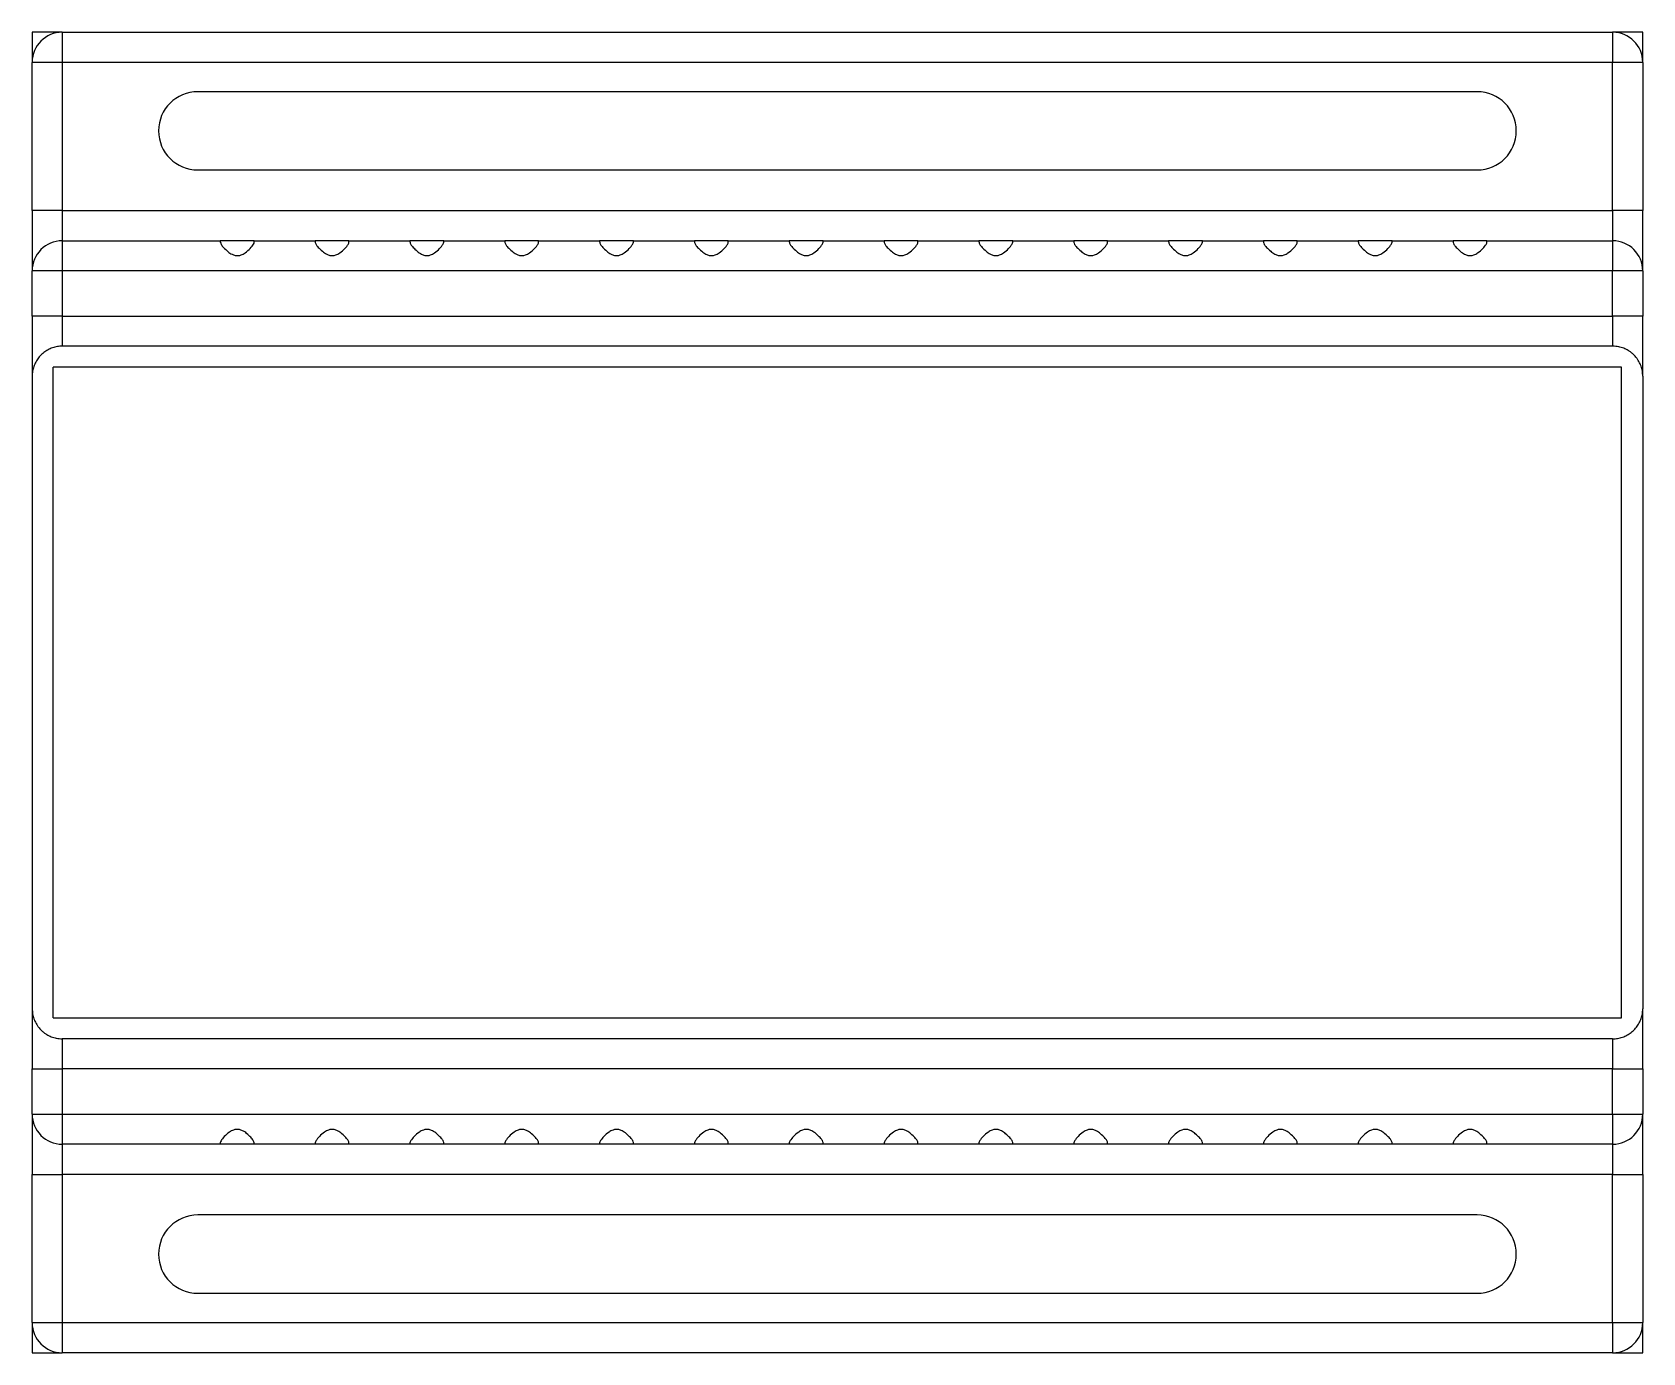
# Model space of a CAD drawing. Header units: millimetres. Extents: x 86 to 193, y 66 to 154.
import ezdxf

# ---------------------------------------------------------------- set-up
doc = ezdxf.new("R2010")
doc.units = ezdxf.units.MM

msp = doc.modelspace()

# ---------------------------------------------------------------- linework, layer by layer
at = {"color": 7, "linetype": 'Continuous', "lineweight": 25}
for p, q in [((86.04, 154.17), (86.04, 152.17)), ((88.04, 154.17), (86.04, 154.17)), ((88.04, 154.17), (191.04, 154.17)), ((88.04, 154.17), (88.04, 152.17)), ((191.04, 154.17), (191.04, 152.17)), ((193.04, 154.17), (191.04, 154.17)), ((193.04, 152.17), (193.04, 154.17)), ((88.04, 152.17), (86.04, 152.17)), ((86.04, 142.32), (86.04, 152.17)), ((88.04, 152.17), (88.04, 142.32)), ((191.04, 152.17), (88.04, 152.17)), ((191.04, 142.32), (191.04, 152.17)), ((193.04, 152.17), (191.04, 152.17)), ((193.04, 152.17), (193.04, 142.32)), ((182.04, 150.22), (97.04, 150.22)), ((97.04, 145.02), (182.04, 145.02)), ((88.04, 142.32), (86.04, 142.32)), ((86.04, 142.32), (86.04, 138.32)), ((88.04, 142.32), (191.04, 142.32)), ((88.04, 142.32), (88.04, 140.32)), ((191.04, 142.32), (191.04, 140.32)), ((193.04, 142.32), (191.04, 142.32)), ((193.04, 138.32), (193.04, 142.32)), ((88.04, 140.32), (88.04, 138.32)), ((88.04, 140.32), (98.54, 140.32)), ((98.54, 140.32), (98.54, 140.23)), ((100.79, 140.32), (98.54, 140.32)), ((100.79, 140.23), (100.79, 140.32)), ((100.79, 140.32), (104.84, 140.32)), ((104.84, 140.32), (104.84, 140.23)), ((107.09, 140.32), (104.84, 140.32)), ((107.09, 140.23), (107.09, 140.32)), ((107.09, 140.32), (111.14, 140.32)), ((111.14, 140.32), (111.14, 140.23)), ((113.39, 140.32), (111.14, 140.32)), ((113.39, 140.23), (113.39, 140.32)), ((113.39, 140.32), (117.44, 140.32)), ((117.44, 140.32), (117.44, 140.23)), ((119.69, 140.32), (117.44, 140.32)), ((119.69, 140.23), (119.69, 140.32)), ((119.69, 140.32), (123.74, 140.32)), ((123.74, 140.32), (123.74, 140.23)), ((125.99, 140.32), (123.74, 140.32)), ((125.99, 140.23), (125.99, 140.32)), ((125.99, 140.32), (130.04, 140.32)), ((130.04, 140.32), (130.04, 140.23)), ((132.29, 140.32), (130.04, 140.32)), ((132.29, 140.23), (132.29, 140.32)), ((132.29, 140.32), (136.34, 140.32)), ((136.34, 140.32), (136.34, 140.23)), ((138.59, 140.32), (136.34, 140.32)), ((138.59, 140.23), (138.59, 140.32)), ((138.59, 140.32), (142.64, 140.32)), ((142.64, 140.32), (142.64, 140.23)), ((144.89, 140.32), (142.64, 140.32)), ((144.89, 140.23), (144.89, 140.32)), ((144.89, 140.32), (148.94, 140.32)), ((148.94, 140.32), (148.94, 140.23)), ((151.19, 140.32), (148.94, 140.32)), ((151.19, 140.23), (151.19, 140.32)), ((151.19, 140.32), (155.24, 140.32)), ((155.24, 140.32), (155.24, 140.23)), ((157.49, 140.32), (155.24, 140.32)), ((157.49, 140.23), (157.49, 140.32)), ((157.49, 140.32), (161.54, 140.32)), ((161.54, 140.32), (161.54, 140.23)), ((163.79, 140.32), (161.54, 140.32)), ((163.79, 140.23), (163.79, 140.32)), ((163.79, 140.32), (167.84, 140.32)), ((167.84, 140.32), (167.84, 140.23)), ((170.09, 140.32), (167.84, 140.32)), ((170.09, 140.23), (170.09, 140.32)), ((170.09, 140.32), (174.14, 140.32)), ((174.14, 140.32), (174.14, 140.23)), ((176.39, 140.32), (174.14, 140.32)), ((176.39, 140.23), (176.39, 140.32)), ((176.39, 140.32), (180.44, 140.32)), ((180.44, 140.32), (180.44, 140.23)), ((182.69, 140.32), (180.44, 140.32)), ((182.69, 140.23), (182.69, 140.32)), ((182.69, 140.32), (191.04, 140.32)), ((191.04, 140.32), (191.04, 138.32)), ((88.04, 138.32), (86.04, 138.32)), ((86.04, 135.32), (86.04, 138.32)), ((88.04, 138.32), (88.04, 135.32)), ((191.04, 138.32), (88.04, 138.32)), ((193.04, 138.32), (191.04, 138.32)), ((191.04, 135.32), (191.04, 138.32)), ((193.04, 138.32), (193.04, 135.32)), ((88.04, 135.32), (86.04, 135.32)), ((86.04, 135.32), (86.04, 131.32)), ((88.04, 135.32), (88.04, 133.32)), ((88.04, 135.32), (191.04, 135.32)), ((191.04, 135.32), (191.04, 133.32)), ((193.04, 135.32), (191.04, 135.32)), ((193.04, 131.32), (193.04, 135.32)), ((191.04, 133.32), (88.04, 133.32)), ((191.64, 131.92), (87.44, 131.92)), ((87.44, 88.72), (87.44, 131.92)), ((191.64, 88.72), (191.64, 131.92)), ((86.04, 131.32), (86.04, 89.32)), ((193.04, 131.32), (193.04, 89.32)), ((86.04, 89.32), (86.04, 85.32)), ((193.04, 85.32), (193.04, 89.32)), ((87.44, 88.72), (191.64, 88.72)), ((191.04, 87.32), (88.04, 87.32)), ((88.04, 87.32), (88.04, 85.32)), ((191.04, 87.32), (191.04, 85.32)), ((86.04, 85.32), (88.04, 85.32)), ((86.04, 82.32), (86.04, 85.32)), ((191.04, 85.32), (88.04, 85.32)), ((88.04, 85.32), (88.04, 82.32)), ((191.04, 85.32), (193.04, 85.32)), ((191.04, 82.32), (191.04, 85.32)), ((193.04, 85.32), (193.04, 82.32)), ((86.04, 82.32), (88.04, 82.32)), ((86.04, 82.32), (86.04, 78.32)), ((88.04, 82.32), (88.04, 80.32)), ((88.04, 82.32), (191.04, 82.32)), ((191.04, 82.32), (193.04, 82.32)), ((191.04, 82.32), (191.04, 80.32)), ((193.04, 78.32), (193.04, 82.32)), ((98.54, 80.32), (88.04, 80.32)), ((88.04, 80.32), (88.04, 78.32)), ((98.54, 80.41), (98.54, 80.32)), ((100.79, 80.32), (98.54, 80.32)), ((100.79, 80.32), (100.79, 80.41)), ((104.84, 80.32), (100.79, 80.32)), ((104.84, 80.41), (104.84, 80.32)), ((107.09, 80.32), (104.84, 80.32)), ((107.09, 80.32), (107.09, 80.41)), ((111.14, 80.32), (107.09, 80.32)), ((111.14, 80.41), (111.14, 80.32)), ((113.39, 80.32), (111.14, 80.32)), ((113.39, 80.32), (113.39, 80.41)), ((117.44, 80.32), (113.39, 80.32)), ((117.44, 80.41), (117.44, 80.32)), ((119.69, 80.32), (117.44, 80.32)), ((119.69, 80.32), (119.69, 80.41)), ((123.74, 80.32), (119.69, 80.32)), ((123.74, 80.41), (123.74, 80.32)), ((125.99, 80.32), (123.74, 80.32)), ((125.99, 80.32), (125.99, 80.41)), ((130.04, 80.32), (125.99, 80.32)), ((130.04, 80.41), (130.04, 80.32)), ((132.29, 80.32), (130.04, 80.32)), ((132.29, 80.32), (132.29, 80.41)), ((136.34, 80.32), (132.29, 80.32)), ((136.34, 80.41), (136.34, 80.32)), ((138.59, 80.32), (136.34, 80.32)), ((138.59, 80.32), (138.59, 80.41)), ((142.64, 80.32), (138.59, 80.32)), ((142.64, 80.41), (142.64, 80.32)), ((144.89, 80.32), (142.64, 80.32)), ((144.89, 80.32), (144.89, 80.41)), ((148.94, 80.32), (144.89, 80.32)), ((148.94, 80.41), (148.94, 80.32)), ((151.19, 80.32), (148.94, 80.32)), ((151.19, 80.32), (151.19, 80.41)), ((155.24, 80.32), (151.19, 80.32)), ((155.24, 80.41), (155.24, 80.32)), ((157.49, 80.32), (155.24, 80.32)), ((157.49, 80.32), (157.49, 80.41)), ((161.54, 80.32), (157.49, 80.32)), ((161.54, 80.41), (161.54, 80.32)), ((163.79, 80.32), (161.54, 80.32)), ((163.79, 80.32), (163.79, 80.41)), ((167.84, 80.32), (163.79, 80.32)), ((167.84, 80.41), (167.84, 80.32)), ((170.09, 80.32), (167.84, 80.32)), ((170.09, 80.32), (170.09, 80.41)), ((174.14, 80.32), (170.09, 80.32)), ((174.14, 80.41), (174.14, 80.32)), ((176.39, 80.32), (174.14, 80.32)), ((176.39, 80.32), (176.39, 80.41)), ((180.44, 80.32), (176.39, 80.32)), ((180.44, 80.41), (180.44, 80.32)), ((182.69, 80.32), (180.44, 80.32)), ((182.69, 80.32), (182.69, 80.41)), ((191.04, 80.32), (182.69, 80.32)), ((191.04, 80.32), (191.04, 78.32)), ((86.04, 78.32), (88.04, 78.32)), ((86.04, 68.47), (86.04, 78.32)), ((191.04, 78.32), (88.04, 78.32)), ((88.04, 78.32), (88.04, 68.47)), ((191.04, 78.32), (193.04, 78.32)), ((191.04, 68.47), (191.04, 78.32)), ((193.04, 78.32), (193.04, 68.47)), ((182.04, 75.62), (97.04, 75.62)), ((97.04, 70.42), (182.04, 70.42)), ((86.04, 68.47), (88.04, 68.47)), ((86.04, 68.47), (86.04, 66.47)), ((88.04, 68.47), (88.04, 66.47)), ((88.04, 68.47), (191.04, 68.47)), ((191.04, 68.47), (193.04, 68.47)), ((191.04, 68.47), (191.04, 66.47)), ((193.04, 66.47), (193.04, 68.47)), ((86.04, 66.47), (88.04, 66.47)), ((191.04, 66.47), (88.04, 66.47)), ((191.04, 66.47), (193.04, 66.47))]:
    msp.add_line(p, q, dxfattribs=at)
for centre, radius, start, end in [((88.04, 152.17), 2, 90, 180), ((191.04, 152.17), 2, 0, 90), ((97.04, 147.62), 2.6, 90, 270), ((182.04, 147.62), 2.6, 270, 90), ((88.04, 138.32), 2, 90, 180), ((191.04, 138.32), 2, 0, 90), ((88.04, 82.32), 2, 180, 270), ((191.04, 82.32), 2, 270, 0), ((97.04, 73.02), 2.6, 90, 270), ((182.04, 73.02), 2.6, 270, 90), ((88.04, 68.47), 2, 180, 270), ((191.04, 68.47), 2, 270, 0)]:
    msp.add_arc(centre, radius, start, end, dxfattribs=at)
for points, knots in [([(98.54, 140.23), (98.56, 140.18), (98.58, 140.08), (98.77, 139.85), (99.01, 139.62), (99.28, 139.43), (99.52, 139.34), (99.73, 139.33), (99.97, 139.38), (100.26, 139.55), (100.55, 139.82), (100.76, 140.08), (100.79, 140.19), (100.79, 140.23)], [0, 0, 0, 0, 0.10128, 0.201959, 0.321204, 0.408206, 0.466703, 0.515972, 0.565163, 0.645846, 0.777716, 0.912554, 1, 1, 1, 1]), ([(104.84, 140.23), (104.85, 140.22), (104.85, 140.18), (104.89, 140.08), (105.05, 139.87), (105.29, 139.64), (105.56, 139.44), (105.81, 139.34), (106.02, 139.32), (106.25, 139.38), (106.54, 139.54), (106.83, 139.81), (107.04, 140.07), (107.09, 140.19), (107.09, 140.23), (107.09, 140.23)], [0, 0, 0, 0, 0.010362, 0.096067, 0.192807, 0.310245, 0.403994, 0.4629, 0.512342, 0.561744, 0.639968, 0.769552, 0.903007, 0.99724, 1, 1, 1, 1]), ([(111.14, 140.23), (111.15, 140.22), (111.15, 140.18), (111.19, 140.08), (111.35, 139.87), (111.59, 139.64), (111.86, 139.44), (112.11, 139.34), (112.32, 139.32), (112.55, 139.38), (112.84, 139.54), (113.13, 139.81), (113.34, 140.07), (113.39, 140.19), (113.39, 140.23), (113.39, 140.23)], [0, 0, 0, 0, 0.010362, 0.096067, 0.192807, 0.310245, 0.403994, 0.4629, 0.512342, 0.561744, 0.639968, 0.769552, 0.903007, 0.99724, 1, 1, 1, 1]), ([(117.44, 140.23), (117.45, 140.22), (117.45, 140.18), (117.49, 140.08), (117.65, 139.87), (117.89, 139.64), (118.16, 139.44), (118.41, 139.34), (118.62, 139.32), (118.85, 139.38), (119.14, 139.54), (119.43, 139.81), (119.64, 140.07), (119.69, 140.19), (119.69, 140.23), (119.69, 140.23)], [0, 0, 0, 0, 0.010362, 0.096067, 0.192807, 0.310245, 0.403994, 0.4629, 0.512342, 0.561744, 0.639968, 0.769552, 0.903007, 0.99724, 1, 1, 1, 1]), ([(123.74, 140.23), (123.75, 140.22), (123.75, 140.18), (123.79, 140.08), (123.95, 139.87), (124.19, 139.64), (124.46, 139.44), (124.71, 139.34), (124.92, 139.32), (125.15, 139.38), (125.44, 139.54), (125.73, 139.81), (125.94, 140.07), (125.99, 140.19), (125.99, 140.23), (125.99, 140.23)], [0, 0, 0, 0, 0.010362, 0.096067, 0.192807, 0.310245, 0.403994, 0.4629, 0.512342, 0.561744, 0.639968, 0.769552, 0.903007, 0.99724, 1, 1, 1, 1]), ([(130.04, 140.23), (130.05, 140.22), (130.05, 140.18), (130.09, 140.08), (130.25, 139.87), (130.49, 139.64), (130.76, 139.44), (131.01, 139.34), (131.22, 139.32), (131.45, 139.38), (131.74, 139.54), (132.03, 139.81), (132.24, 140.07), (132.29, 140.19), (132.29, 140.23), (132.29, 140.23)], [0, 0, 0, 0, 0.010362, 0.096067, 0.192807, 0.310245, 0.403994, 0.4629, 0.512342, 0.561744, 0.639968, 0.769552, 0.903007, 0.99724, 1, 1, 1, 1]), ([(136.34, 140.23), (136.35, 140.22), (136.35, 140.18), (136.39, 140.08), (136.55, 139.87), (136.79, 139.64), (137.06, 139.44), (137.31, 139.34), (137.52, 139.32), (137.75, 139.38), (138.04, 139.54), (138.33, 139.81), (138.54, 140.07), (138.59, 140.19), (138.59, 140.23), (138.59, 140.23)], [0, 0, 0, 0, 0.010362, 0.096067, 0.192807, 0.310245, 0.403994, 0.4629, 0.512342, 0.561744, 0.639968, 0.769552, 0.903007, 0.99724, 1, 1, 1, 1]), ([(142.64, 140.23), (142.65, 140.22), (142.65, 140.18), (142.69, 140.08), (142.85, 139.87), (143.09, 139.64), (143.36, 139.44), (143.61, 139.34), (143.82, 139.32), (144.05, 139.38), (144.34, 139.54), (144.63, 139.81), (144.84, 140.07), (144.89, 140.19), (144.89, 140.23), (144.89, 140.23)], [0, 0, 0, 0, 0.010362, 0.096067, 0.192807, 0.310245, 0.403994, 0.4629, 0.512342, 0.561744, 0.639968, 0.769552, 0.903007, 0.99724, 1, 1, 1, 1]), ([(148.94, 140.23), (148.95, 140.22), (148.95, 140.18), (148.99, 140.08), (149.15, 139.87), (149.39, 139.64), (149.66, 139.44), (149.91, 139.34), (150.12, 139.32), (150.35, 139.38), (150.64, 139.54), (150.93, 139.81), (151.14, 140.07), (151.19, 140.19), (151.19, 140.23), (151.19, 140.23)], [0, 0, 0, 0, 0.010362, 0.096067, 0.192807, 0.310245, 0.403994, 0.4629, 0.512342, 0.561744, 0.639968, 0.769552, 0.903007, 0.99724, 1, 1, 1, 1]), ([(155.24, 140.23), (155.25, 140.22), (155.25, 140.18), (155.29, 140.08), (155.45, 139.87), (155.69, 139.64), (155.96, 139.44), (156.21, 139.34), (156.42, 139.32), (156.65, 139.38), (156.94, 139.54), (157.23, 139.81), (157.44, 140.07), (157.49, 140.19), (157.49, 140.23), (157.49, 140.23)], [0, 0, 0, 0, 0.010362, 0.096067, 0.192807, 0.310245, 0.403994, 0.4629, 0.512342, 0.561744, 0.639968, 0.769552, 0.903007, 0.99724, 1, 1, 1, 1]), ([(161.54, 140.23), (161.55, 140.22), (161.55, 140.18), (161.59, 140.08), (161.75, 139.87), (161.99, 139.64), (162.26, 139.44), (162.51, 139.34), (162.72, 139.32), (162.95, 139.38), (163.24, 139.54), (163.53, 139.81), (163.74, 140.07), (163.79, 140.19), (163.79, 140.23), (163.79, 140.23)], [0, 0, 0, 0, 0.010362, 0.096067, 0.192807, 0.310245, 0.403994, 0.4629, 0.512342, 0.561744, 0.639968, 0.769552, 0.903007, 0.99724, 1, 1, 1, 1]), ([(167.84, 140.23), (167.85, 140.22), (167.85, 140.18), (167.89, 140.08), (168.05, 139.87), (168.29, 139.64), (168.56, 139.44), (168.81, 139.34), (169.02, 139.32), (169.25, 139.38), (169.54, 139.54), (169.83, 139.81), (170.04, 140.07), (170.09, 140.19), (170.09, 140.23), (170.09, 140.23)], [0, 0, 0, 0, 0.010362, 0.096067, 0.192807, 0.310245, 0.403994, 0.4629, 0.512342, 0.561744, 0.639968, 0.769552, 0.903007, 0.99724, 1, 1, 1, 1]), ([(174.14, 140.23), (174.15, 140.22), (174.15, 140.18), (174.19, 140.08), (174.35, 139.87), (174.59, 139.64), (174.86, 139.44), (175.11, 139.34), (175.32, 139.32), (175.55, 139.38), (175.84, 139.54), (176.13, 139.81), (176.34, 140.07), (176.39, 140.19), (176.39, 140.23), (176.39, 140.23)], [0, 0, 0, 0, 0.010362, 0.096067, 0.192807, 0.310245, 0.403994, 0.4629, 0.512342, 0.561744, 0.639968, 0.769552, 0.903007, 0.99724, 1, 1, 1, 1]), ([(180.44, 140.23), (180.45, 140.22), (180.45, 140.18), (180.49, 140.08), (180.65, 139.87), (180.89, 139.64), (181.16, 139.44), (181.41, 139.34), (181.62, 139.32), (181.85, 139.38), (182.14, 139.54), (182.43, 139.81), (182.64, 140.07), (182.69, 140.19), (182.69, 140.23), (182.69, 140.23)], [0, 0, 0, 0, 0.010362, 0.096067, 0.192807, 0.310245, 0.403994, 0.4629, 0.512342, 0.561744, 0.639968, 0.769552, 0.903007, 0.99724, 1, 1, 1, 1]), ([(88.04, 133.32), (87.99, 133.32), (87.88, 133.32), (87.72, 133.3), (87.55, 133.26), (87.34, 133.2), (87.14, 133.11), (86.95, 133), (86.82, 132.9), (86.69, 132.79), (86.57, 132.68), (86.46, 132.55), (86.37, 132.41), (86.28, 132.27), (86.21, 132.12), (86.15, 131.96), (86.09, 131.78), (86.05, 131.56), (86.05, 131.4), (86.04, 131.32)], [0, 0, 0, 0, 0.051374, 0.103108, 0.155978, 0.209238, 0.312617, 0.365078, 0.418284, 0.4702, 0.522465, 0.575822, 0.629552, 0.682537, 0.735879, 0.790343, 0.845192, 0.922053, 1, 1, 1, 1]), ([(193.04, 131.32), (193.04, 131.38), (193.04, 131.49), (193.02, 131.66), (192.98, 131.83), (192.93, 131.99), (192.87, 132.15), (192.79, 132.3), (192.7, 132.45), (192.59, 132.59), (192.48, 132.72), (192.36, 132.83), (192.22, 132.94), (192.03, 133.07), (191.83, 133.17), (191.61, 133.24), (191.44, 133.28), (191.25, 133.31), (191.11, 133.32), (191.04, 133.32)], [0, 0, 0, 0, 0.054068, 0.1085095, 0.1641296, 0.2201575, 0.2742259, 0.3286722, 0.3843187, 0.4403838, 0.494035, 0.5480687, 0.6033225, 0.6590038, 0.7649205, 0.8187126, 0.8733244, 0.9363279, 1, 1, 1, 1]), ([(86.04, 89.32), (86.05, 89.26), (86.05, 89.15), (86.07, 88.98), (86.11, 88.81), (86.16, 88.65), (86.22, 88.49), (86.3, 88.34), (86.39, 88.19), (86.5, 88.05), (86.61, 87.92), (86.73, 87.81), (86.87, 87.7), (87.06, 87.57), (87.26, 87.47), (87.48, 87.4), (87.65, 87.36), (87.84, 87.33), (87.98, 87.32), (88.04, 87.32)], [0, 0, 0, 0, 0.054068, 0.108509, 0.16413, 0.220158, 0.274226, 0.328672, 0.384319, 0.440384, 0.494035, 0.548069, 0.603322, 0.659004, 0.764921, 0.818713, 0.873324, 0.936328, 1, 1, 1, 1]), ([(191.04, 87.32), (191.1, 87.32), (191.21, 87.32), (191.37, 87.34), (191.54, 87.38), (191.75, 87.44), (191.95, 87.53), (192.14, 87.64), (192.27, 87.74), (192.4, 87.85), (192.52, 87.96), (192.62, 88.09), (192.72, 88.23), (192.81, 88.37), (192.88, 88.52), (192.94, 88.68), (193, 88.86), (193.04, 89.08), (193.04, 89.24), (193.04, 89.32)], [0, 0, 0, 0, 0.051374, 0.103108, 0.155978, 0.209238, 0.312617, 0.365078, 0.418284, 0.4702, 0.522465, 0.575822, 0.629552, 0.682537, 0.735879, 0.790343, 0.845192, 0.922053, 1, 1, 1, 1]), ([(100.79, 80.41), (100.78, 80.46), (100.76, 80.56), (100.57, 80.79), (100.33, 81.02), (100.06, 81.21), (99.82, 81.3), (99.61, 81.31), (99.37, 81.26), (99.08, 81.09), (98.79, 80.82), (98.58, 80.56), (98.55, 80.45), (98.54, 80.41)], [0, 0, 0, 0, 0.10128, 0.201959, 0.321204, 0.408206, 0.466703, 0.515972, 0.565163, 0.645846, 0.777716, 0.912554, 1, 1, 1, 1]), ([(107.09, 80.41), (107.09, 80.42), (107.09, 80.46), (107.05, 80.56), (106.89, 80.77), (106.65, 81), (106.38, 81.2), (106.13, 81.3), (105.92, 81.32), (105.69, 81.26), (105.4, 81.1), (105.11, 80.83), (104.9, 80.57), (104.85, 80.45), (104.84, 80.41), (104.84, 80.41)], [0, 0, 0, 0, 0.010362, 0.096067, 0.192807, 0.310245, 0.403994, 0.4629, 0.512342, 0.561744, 0.639968, 0.769552, 0.903007, 0.99724, 1, 1, 1, 1]), ([(113.39, 80.41), (113.39, 80.42), (113.39, 80.46), (113.35, 80.56), (113.19, 80.77), (112.95, 81), (112.68, 81.2), (112.43, 81.3), (112.22, 81.32), (111.99, 81.26), (111.7, 81.1), (111.41, 80.83), (111.2, 80.57), (111.15, 80.45), (111.14, 80.41), (111.14, 80.41)], [0, 0, 0, 0, 0.010362, 0.096067, 0.192807, 0.310245, 0.403994, 0.4629, 0.512342, 0.561744, 0.639968, 0.769552, 0.903007, 0.99724, 1, 1, 1, 1]), ([(119.69, 80.41), (119.69, 80.42), (119.69, 80.46), (119.65, 80.56), (119.49, 80.77), (119.25, 81), (118.98, 81.2), (118.73, 81.3), (118.52, 81.32), (118.29, 81.26), (118, 81.1), (117.71, 80.83), (117.5, 80.57), (117.45, 80.45), (117.44, 80.41), (117.44, 80.41)], [0, 0, 0, 0, 0.010362, 0.096067, 0.192807, 0.310245, 0.403994, 0.4629, 0.512342, 0.561744, 0.639968, 0.769552, 0.903007, 0.99724, 1, 1, 1, 1]), ([(125.99, 80.41), (125.99, 80.42), (125.99, 80.46), (125.95, 80.56), (125.79, 80.77), (125.55, 81), (125.28, 81.2), (125.03, 81.3), (124.82, 81.32), (124.59, 81.26), (124.3, 81.1), (124.01, 80.83), (123.8, 80.57), (123.75, 80.45), (123.74, 80.41), (123.74, 80.41)], [0, 0, 0, 0, 0.010362, 0.096067, 0.192807, 0.310245, 0.403994, 0.4629, 0.512342, 0.561744, 0.639968, 0.769552, 0.903007, 0.99724, 1, 1, 1, 1]), ([(132.29, 80.41), (132.29, 80.42), (132.29, 80.46), (132.25, 80.56), (132.09, 80.77), (131.85, 81), (131.58, 81.2), (131.33, 81.3), (131.12, 81.32), (130.89, 81.26), (130.6, 81.1), (130.31, 80.83), (130.1, 80.57), (130.05, 80.45), (130.04, 80.41), (130.04, 80.41)], [0, 0, 0, 0, 0.010362, 0.096067, 0.192807, 0.310245, 0.403994, 0.4629, 0.512342, 0.561744, 0.639968, 0.769552, 0.903007, 0.99724, 1, 1, 1, 1]), ([(138.59, 80.41), (138.59, 80.42), (138.59, 80.46), (138.55, 80.56), (138.39, 80.77), (138.15, 81), (137.88, 81.2), (137.63, 81.3), (137.42, 81.32), (137.19, 81.26), (136.9, 81.1), (136.61, 80.83), (136.4, 80.57), (136.35, 80.45), (136.34, 80.41), (136.34, 80.41)], [0, 0, 0, 0, 0.010362, 0.096067, 0.192807, 0.310245, 0.403994, 0.4629, 0.512342, 0.561744, 0.639968, 0.769552, 0.903007, 0.99724, 1, 1, 1, 1]), ([(144.89, 80.41), (144.89, 80.42), (144.89, 80.46), (144.85, 80.56), (144.69, 80.77), (144.45, 81), (144.18, 81.2), (143.93, 81.3), (143.72, 81.32), (143.49, 81.26), (143.2, 81.1), (142.91, 80.83), (142.7, 80.57), (142.65, 80.45), (142.64, 80.41), (142.64, 80.41)], [0, 0, 0, 0, 0.010362, 0.096067, 0.192807, 0.310245, 0.403994, 0.4629, 0.512342, 0.561744, 0.639968, 0.769552, 0.903007, 0.99724, 1, 1, 1, 1]), ([(151.19, 80.41), (151.19, 80.42), (151.19, 80.46), (151.15, 80.56), (150.99, 80.77), (150.75, 81), (150.48, 81.2), (150.23, 81.3), (150.02, 81.32), (149.79, 81.26), (149.5, 81.1), (149.21, 80.83), (149, 80.57), (148.95, 80.45), (148.94, 80.41), (148.94, 80.41)], [0, 0, 0, 0, 0.010362, 0.096067, 0.192807, 0.310245, 0.403994, 0.4629, 0.512342, 0.561744, 0.639968, 0.769552, 0.903007, 0.99724, 1, 1, 1, 1]), ([(157.49, 80.41), (157.49, 80.42), (157.49, 80.46), (157.45, 80.56), (157.29, 80.77), (157.05, 81), (156.78, 81.2), (156.53, 81.3), (156.32, 81.32), (156.09, 81.26), (155.8, 81.1), (155.51, 80.83), (155.3, 80.57), (155.25, 80.45), (155.24, 80.41), (155.24, 80.41)], [0, 0, 0, 0, 0.010362, 0.096067, 0.192807, 0.310245, 0.403994, 0.4629, 0.512342, 0.561744, 0.639968, 0.769552, 0.903007, 0.99724, 1, 1, 1, 1]), ([(163.79, 80.41), (163.79, 80.42), (163.79, 80.46), (163.75, 80.56), (163.59, 80.77), (163.35, 81), (163.08, 81.2), (162.83, 81.3), (162.62, 81.32), (162.39, 81.26), (162.1, 81.1), (161.81, 80.83), (161.6, 80.57), (161.55, 80.45), (161.54, 80.41), (161.54, 80.41)], [0, 0, 0, 0, 0.010362, 0.096067, 0.192807, 0.310245, 0.403994, 0.4629, 0.512342, 0.561744, 0.639968, 0.769552, 0.903007, 0.99724, 1, 1, 1, 1]), ([(170.09, 80.41), (170.09, 80.42), (170.09, 80.46), (170.05, 80.56), (169.89, 80.77), (169.65, 81), (169.38, 81.2), (169.13, 81.3), (168.92, 81.32), (168.69, 81.26), (168.4, 81.1), (168.11, 80.83), (167.9, 80.57), (167.85, 80.45), (167.84, 80.41), (167.84, 80.41)], [0, 0, 0, 0, 0.010362, 0.096067, 0.192807, 0.310245, 0.403994, 0.4629, 0.512342, 0.561744, 0.639968, 0.769552, 0.903007, 0.99724, 1, 1, 1, 1]), ([(176.39, 80.41), (176.39, 80.42), (176.39, 80.46), (176.35, 80.56), (176.19, 80.77), (175.95, 81), (175.68, 81.2), (175.43, 81.3), (175.22, 81.32), (174.99, 81.26), (174.7, 81.1), (174.41, 80.83), (174.2, 80.57), (174.15, 80.45), (174.14, 80.41), (174.14, 80.41)], [0, 0, 0, 0, 0.010362, 0.096067, 0.192807, 0.310245, 0.403994, 0.4629, 0.512342, 0.561744, 0.639968, 0.769552, 0.903007, 0.99724, 1, 1, 1, 1]), ([(182.69, 80.41), (182.69, 80.42), (182.69, 80.46), (182.65, 80.56), (182.49, 80.77), (182.25, 81), (181.98, 81.2), (181.73, 81.3), (181.52, 81.32), (181.29, 81.26), (181, 81.1), (180.71, 80.83), (180.5, 80.57), (180.45, 80.45), (180.44, 80.41), (180.44, 80.41)], [0, 0, 0, 0, 0.010362, 0.096067, 0.192807, 0.310245, 0.403994, 0.4629, 0.512342, 0.561744, 0.639968, 0.769552, 0.903007, 0.99724, 1, 1, 1, 1])]:
    msp.add_open_spline(points, degree=3, knots=knots, dxfattribs=at)

doc.saveas('drawing.dxf')
